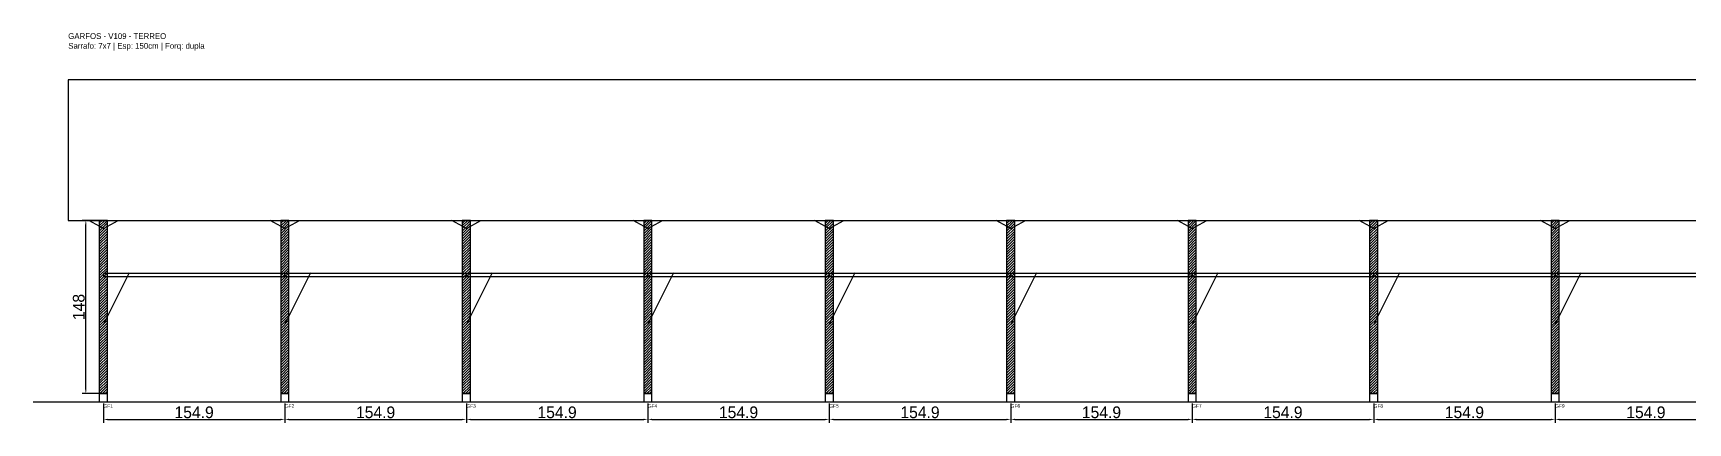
# Model space of a CAD drawing. Header units: metres. Extents: x -30 to 2878, y -25 to 308.
# Drawn here: x -30 to 1382, y -25 to 308 of the extents above; entities that cross this region are included whole.
import ezdxf

# ---------------------------------------------------------------- set-up
doc = ezdxf.new("R2010")
doc.units = ezdxf.units.M
for name, color, linetype in [('BARRA_ANCORAGEM', 1, 'Continuous'), ('COTA', 241, 'Continuous'), ('GARFOS OK', 3, 'Continuous'), ('NOME DA VIGA', 6, 'Continuous'), ('SARR_7x7', 40, 'Continuous'), ('TIRAS REESCORAMENTO', 252, 'Continuous'), ('VIGAS', 3, 'Continuous')]:
    doc.layers.add(name, color=color, linetype=linetype)
doc.dimstyles.new('EZ DXF', dxfattribs={"dimtxt": 10, "dimasz": 3.5, "dimexe": 3, "dimexo": 1.5, "dimgap": 1, "dimtad": 1, "dimdec": 1, "dimdsep": 46, "dimcen": 2.5, "dimazin": 3, "dimtfac": 1, "dimtmove": 0, "dimatfit": 3})

msp = doc.modelspace()

# ---------------------------------------------------------------- hatches: boundary and pattern name
at = {"layer": 'COTA'}
h = msp.add_hatch(dxfattribs=at)
h.set_pattern_fill('ANSI31', scale=0.5)
h.paths.add_polyline_path([(26.5, 0), (33.5, 0), (33.5, 148), (26.5, 148)])
h = msp.add_hatch(dxfattribs=at)
h.set_pattern_fill('ANSI31', scale=0.5)
h.paths.add_polyline_path([(181.39, 0), (188.39, 0), (188.39, 148), (181.39, 148)])
h = msp.add_hatch(dxfattribs=at)
h.set_pattern_fill('ANSI31', scale=0.5)
h.paths.add_polyline_path([(336.28, 0), (343.28, 0), (343.28, 148), (336.28, 148)])
h = msp.add_hatch(dxfattribs=at)
h.set_pattern_fill('ANSI31', scale=0.5)
h.paths.add_polyline_path([(491.16, 0), (498.16, 0), (498.16, 148), (491.16, 148)])
h = msp.add_hatch(dxfattribs=at)
h.set_pattern_fill('ANSI31', scale=0.5)
h.paths.add_polyline_path([(646.05, 0), (653.05, 0), (653.05, 148), (646.05, 148)])
h = msp.add_hatch(dxfattribs=at)
h.set_pattern_fill('ANSI31', scale=0.5)
h.paths.add_polyline_path([(800.94, 0), (807.94, 0), (807.94, 148), (800.94, 148)])
h = msp.add_hatch(dxfattribs=at)
h.set_pattern_fill('ANSI31', scale=0.5)
h.paths.add_polyline_path([(955.83, 0), (962.83, 0), (962.83, 148), (955.83, 148)])
h = msp.add_hatch(dxfattribs=at)
h.set_pattern_fill('ANSI31', scale=0.5)
h.paths.add_polyline_path([(1110.72, 0), (1117.72, 0), (1117.72, 148), (1110.72, 148)])
h = msp.add_hatch(dxfattribs=at)
h.set_pattern_fill('ANSI31', scale=0.5)
h.paths.add_polyline_path([(1265.61, 0), (1272.61, 0), (1272.61, 148), (1265.61, 148)])

# ---------------------------------------------------------------- linework, layer by layer
at = {"layer": 'BARRA_ANCORAGEM'}
for p, q in [((30, 59.2), (52.2, 103.6)), ((184.89, 59.2), (207.09, 103.6)), ((339.78, 59.2), (361.98, 103.6)), ((494.66, 59.2), (516.86, 103.6)), ((649.55, 59.2), (671.75, 103.6)), ((804.44, 59.2), (826.64, 103.6)), ((959.33, 59.2), (981.53, 103.6)), ((1114.22, 59.2), (1136.42, 103.6)), ((1269.11, 59.2), (1291.31, 103.6))]:
    msp.add_line(p, q, dxfattribs=at)
at = {"layer": 'GARFOS OK'}
for p, q in [((30, 141), (17.5, 148)), ((17.5, 148), (42.5, 148)), ((30, 141), (42.5, 148)), ((184.89, 141), (172.39, 148)), ((172.39, 148), (197.39, 148)), ((184.89, 141), (197.39, 148)), ((339.78, 141), (327.28, 148)), ((327.28, 148), (352.28, 148)), ((339.78, 141), (352.28, 148)), ((494.66, 141), (482.16, 148)), ((482.16, 148), (507.16, 148)), ((494.66, 141), (507.16, 148)), ((649.55, 141), (637.05, 148)), ((637.05, 148), (662.05, 148)), ((649.55, 141), (662.05, 148)), ((804.44, 141), (791.94, 148)), ((791.94, 148), (816.94, 148)), ((804.44, 141), (816.94, 148)), ((959.33, 141), (946.83, 148)), ((946.83, 148), (971.83, 148)), ((959.33, 141), (971.83, 148)), ((1114.22, 141), (1101.72, 148)), ((1101.72, 148), (1126.72, 148)), ((1114.22, 141), (1126.72, 148)), ((1269.11, 141), (1256.61, 148)), ((1256.61, 148), (1281.61, 148)), ((1269.11, 141), (1281.61, 148))]:
    msp.add_line(p, q, dxfattribs=at)
at = {"layer": 'GARFOS OK', "linetype": 'CONTINUOUS'}
msp.add_line((-30, -7), (2877.99, -7), dxfattribs=at)
at = {"layer": 'GARFOS OK'}
for points in [[(26.5, 0), (33.5, 0), (33.5, 148), (26.5, 148), (26.5, 0)], [(181.39, 0), (188.39, 0), (188.39, 148), (181.39, 148), (181.39, 0)], [(336.28, 0), (343.28, 0), (343.28, 148), (336.28, 148), (336.28, 0)], [(491.16, 0), (498.16, 0), (498.16, 148), (491.16, 148), (491.16, 0)], [(646.05, 0), (653.05, 0), (653.05, 148), (646.05, 148), (646.05, 0)], [(800.94, 0), (807.94, 0), (807.94, 148), (800.94, 148), (800.94, 0)], [(955.83, 0), (962.83, 0), (962.83, 148), (955.83, 148), (955.83, 0)], [(1110.72, 0), (1117.72, 0), (1117.72, 148), (1110.72, 148), (1110.72, 0)], [(1265.61, 0), (1272.61, 0), (1272.61, 148), (1265.61, 148), (1265.61, 0)]]:
    msp.add_lwpolyline(points, dxfattribs=at)
at = {"layer": 'SARR_7x7'}
for points in [[(26.5, -7), (33.5, -7), (33.5, 0), (26.5, 0), (26.5, -7)], [(181.39, -7), (188.39, -7), (188.39, 0), (181.39, 0), (181.39, -7)], [(336.28, -7), (343.28, -7), (343.28, 0), (336.28, 0), (336.28, -7)], [(491.16, -7), (498.16, -7), (498.16, 0), (491.16, 0), (491.16, -7)], [(646.05, -7), (653.05, -7), (653.05, 0), (646.05, 0), (646.05, -7)], [(800.94, -7), (807.94, -7), (807.94, 0), (800.94, 0), (800.94, -7)], [(955.83, -7), (962.83, -7), (962.83, 0), (955.83, 0), (955.83, -7)], [(1110.72, -7), (1117.72, -7), (1117.72, 0), (1110.72, 0), (1110.72, -7)], [(1265.61, -7), (1272.61, -7), (1272.61, 0), (1265.61, 0), (1265.61, -7)]]:
    msp.add_lwpolyline(points, dxfattribs=at)
at = {"layer": 'TIRAS REESCORAMENTO'}
for points in [[(30, 100), (184.89, 100), (184.89, 102.5), (30, 102.5), (30, 100)], [(184.89, 100), (339.78, 100), (339.78, 102.5), (184.89, 102.5), (184.89, 100)], [(339.78, 100), (494.66, 100), (494.66, 102.5), (339.78, 102.5), (339.78, 100)], [(494.66, 100), (649.55, 100), (649.55, 102.5), (494.66, 102.5), (494.66, 100)], [(649.55, 100), (804.44, 100), (804.44, 102.5), (649.55, 102.5), (649.55, 100)], [(804.44, 100), (959.33, 100), (959.33, 102.5), (804.44, 102.5), (804.44, 100)], [(959.33, 100), (1114.22, 100), (1114.22, 102.5), (959.33, 102.5), (959.33, 100)], [(1114.22, 100), (1269.11, 100), (1269.11, 102.5), (1114.22, 102.5), (1114.22, 100)], [(1269.11, 100), (1423.99, 100), (1423.99, 102.5), (1269.11, 102.5), (1269.11, 100)]]:
    msp.add_lwpolyline(points, dxfattribs=at)
at = {"layer": 'VIGAS'}
msp.add_lwpolyline([(0, 148), (2847.99, 148), (2847.99, 268), (0, 268), (0, 148)], dxfattribs=at)

# ---------------------------------------------------------------- texts
at = {"layer": 'NOME DA VIGA'}
for s, p in [('GF1', (30, -12)), ('GF2', (184.89, -12)), ('GF3', (339.78, -12)), ('GF4', (494.66, -12)), ('GF5', (649.55, -12)), ('GF6', (804.44, -12)), ('GF7', (959.33, -12)), ('GF8', (1114.22, -12)), ('GF9', (1269.11, -12))]:
    msp.add_text(s, height=3, dxfattribs=at).set_placement(p)
at = {"layer": 'NOME DA VIGA', "insert": (0, 293), "char_height": 5, "attachment_point": 7}
msp.add_mtext('GARFOS - V109 - TERREO\\PSarrafo: 7x7 | Esp: 150cm | Forq: dupla', dxfattribs=at)

# ---------------------------------------------------------------- dimensions: what is measured, and where the dimension line sits
at = {"layer": 'COTA'}
msp.add_linear_dim(base=(15, 0), p1=(30, 0), p2=(30, 148), angle=90, dimstyle='EZ DXF', dxfattribs=at).render()
for base, p1, p2 in [((30, -22), (30, -7), (184.89, -7)), ((184.89, -22), (184.89, -7), (339.78, -7)), ((339.78, -22), (339.78, -7), (494.66, -7)), ((494.66, -22), (494.66, -7), (649.55, -7)), ((649.55, -22), (649.55, -7), (804.44, -7)), ((804.44, -22), (804.44, -7), (959.33, -7)), ((959.33, -22), (959.33, -7), (1114.22, -7)), ((1114.22, -22), (1114.22, -7), (1269.11, -7)), ((1269.11, -22), (1269.11, -7), (1423.99, -7))]:
    msp.add_linear_dim(base=base, p1=p1, p2=p2, dimstyle='EZ DXF', dxfattribs=at).render()

doc.saveas('drawing.dxf')
